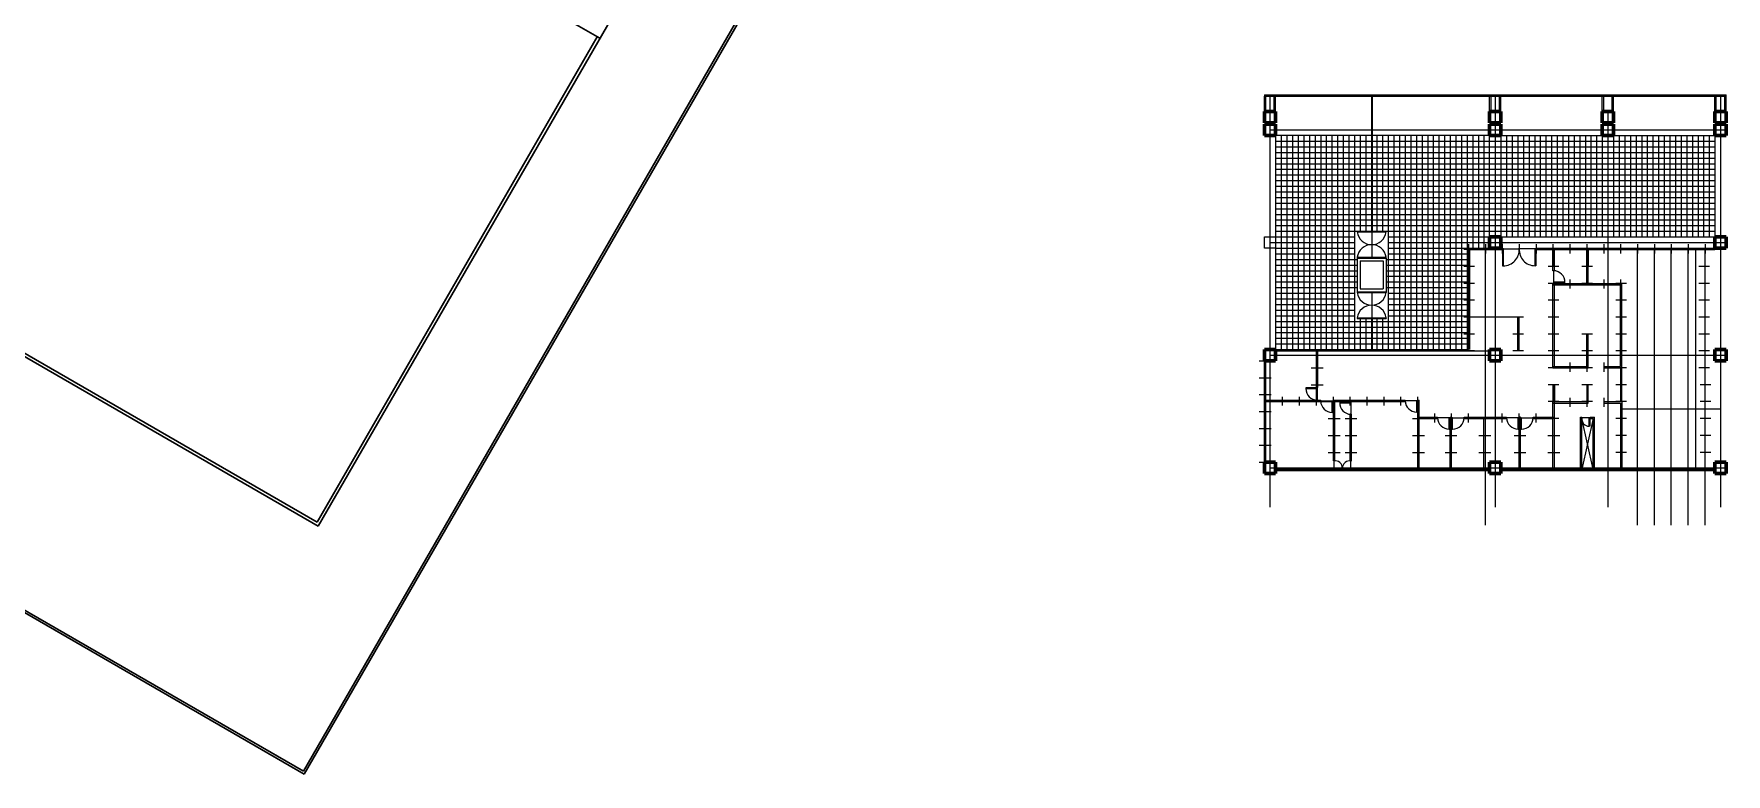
# Model space of a CAD drawing. Header units: millimetres. Extents: x 255 to 764, y 60 to 269.
# Drawn here: x 327.3 to 447.4, y 96 to 148.6 of the extents above; entities that cross this region are included whole.
import ezdxf

# ---------------------------------------------------------------- set-up
doc = ezdxf.new("R2010")
doc.units = ezdxf.units.MM
for name, color, linetype, lineweight in [('FACHADA 01', 6, 'Continuous', 60), ('FACHADA 04', 3, 'Continuous', 30), ('FACHADA 05', 2, 'Continuous', 20), ('mobiliario', 1, 'Continuous', 0), ('TEXTO 01', 3, 'Continuous', 30)]:
    doc.layers.add(name, color=color, linetype=linetype, lineweight=lineweight)

msp = doc.modelspace()

# ---------------------------------------------------------------- linework, layer by layer
for p, q in [((414.65, 144.288), (447.45, 144.288)), ((414.65, 144.288), (414.65, 144.188)), ((415.05, 144.288), (415.05, 114.998)), ((422.25, 144.288), (422.25, 134.588)), ((422.3, 144.288), (422.3, 134.588)), ((431.05, 144.288), (431.05, 114.998)), ((447.05, 144.288), (447.05, 114.998)), ((447.45, 144.188), (447.45, 144.288)), ((414.65, 144.188), (447.45, 144.188)), ((414.65, 143.088), (414.65, 144.188)), ((414.75, 143.088), (414.75, 144.188)), ((415.35, 143.088), (415.35, 144.188)), ((415.45, 143.088), (415.45, 144.188)), ((430.65, 143.088), (430.65, 144.188)), ((430.75, 143.088), (430.75, 144.188)), ((431.35, 143.088), (431.35, 144.188)), ((431.45, 143.088), (431.45, 144.188)), ((438.65, 143.088), (438.65, 144.188)), ((438.75, 143.088), (438.75, 144.188)), ((439.35, 143.088), (439.35, 144.188)), ((439.45, 143.088), (439.45, 144.188)), ((446.65, 143.088), (446.65, 144.188)), ((446.75, 143.088), (446.75, 144.188)), ((447.35, 143.088), (447.35, 144.188)), ((447.45, 143.088), (447.45, 144.188)), ((439.05, 142.988), (439.05, 114.998)), ((415.05, 141.788), (447.44, 141.788)), ((414.65, 134.188), (415.45, 134.188)), ((414.65, 134.188), (415.45, 134.188)), ((414.65, 133.388), (414.65, 134.188)), ((415.45, 134.188), (415.45, 133.388)), ((421.25, 134.588), (423.3, 134.588)), ((421.25, 134.588), (423.3, 134.588)), ((421.25, 134.588), (421.25, 134.538)), ((421.25, 134.538), (423.3, 134.538)), ((422.275, 134.538), (422.275, 132.738)), ((423.3, 134.588), (423.3, 134.538)), ((415.45, 133.388), (414.65, 133.388)), ((421.25, 132.738), (423.3, 132.738)), ((421.25, 132.738), (421.25, 132.688)), ((421.25, 132.713), (421.25, 130.288)), ((421.25, 132.688), (423.3, 132.688)), ((421.45, 132.488), (421.45, 130.488)), ((421.45, 132.488), (423.1, 132.488)), ((423.1, 132.488), (423.1, 130.488)), ((423.3, 132.688), (423.3, 132.738)), ((423.3, 132.688), (423.3, 130.288)), ((429.15, 126.188), (429.15, 133.388)), ((429.15, 133.388), (431.55, 133.388)), ((429.15, 133.288), (431.55, 133.288)), ((429.25, 126.188), (429.25, 133.288)), ((430.35, 113.721), (430.35, 133.288)), ((431.55, 133.288), (431.55, 133.388)), ((431.55, 133.338), (432.75, 133.338)), ((431.6, 133.338), (431.55, 133.338)), ((431.575, 133.338), (431.575, 132.138)), ((431.625, 133.338), (431.575, 133.338)), ((431.625, 132.138), (431.625, 133.338)), ((432.75, 133.288), (432.75, 133.388)), ((433.95, 133.338), (432.75, 133.338)), ((433.875, 133.338), (433.925, 133.338)), ((433.875, 132.138), (433.875, 133.338)), ((433.9, 133.338), (433.95, 133.338)), ((433.925, 133.338), (433.925, 132.138)), ((433.95, 133.288), (433.95, 133.388)), ((433.95, 133.388), (446.65, 133.388)), ((433.95, 133.288), (446.65, 133.288)), ((435.15, 133.288), (435.15, 132.088)), ((435.15, 131.788), (435.15, 133.288)), ((435.25, 132.188), (435.25, 133.288)), ((435.25, 131.788), (435.25, 133.288)), ((437.967, 133.288), (437.209, 133.288)), ((437.55, 132.188), (437.55, 133.288)), ((437.55, 130.788), (437.55, 133.288)), ((437.65, 133.288), (437.65, 132.088)), ((437.65, 130.788), (437.65, 133.288)), ((441.15, 113.721), (441.15, 133.288)), ((442.35, 113.721), (442.35, 133.288)), ((443.55, 113.721), (443.55, 133.288)), ((444.75, 113.721), (444.75, 133.288)), ((445.292, 117.688), (445.292, 133.288)), ((445.95, 113.721), (445.95, 133.288)), ((431.575, 132.138), (431.625, 132.138)), ((433.925, 132.138), (433.875, 132.138)), ((435.25, 131.788), (435.15, 131.788)), ((435.2, 130.888), (435.2, 131.788)), ((421.25, 130.288), (423.3, 130.288)), ((421.25, 130.288), (421.25, 130.238)), ((421.25, 130.238), (423.3, 130.238)), ((421.45, 130.488), (423.1, 130.488)), ((422.275, 130.238), (422.275, 128.438)), ((423.3, 130.288), (423.3, 130.238)), ((435.15, 124.888), (435.15, 130.888)), ((435.15, 130.888), (437.65, 130.888)), ((435.15, 124.888), (435.15, 130.888)), ((435.15, 130.888), (435.25, 130.888)), ((435.15, 130.888), (435.25, 130.888)), ((435.25, 130.888), (435.15, 130.888)), ((435.15, 130.788), (439.95, 130.788)), ((436, 130.963), (435.2, 130.963)), ((435.2, 130.963), (435.2, 130.913)), ((435.2, 130.963), (435.2, 130.913)), ((435.2, 130.938), (435.2, 130.888)), ((435.2, 130.938), (435.2, 130.888)), ((435.2, 130.913), (436, 130.913)), ((435.25, 124.888), (435.25, 130.888)), ((435.25, 124.988), (435.25, 130.788)), ((436, 130.913), (436, 130.963)), ((437.967, 130.888), (437.209, 130.888)), ((437.65, 130.788), (437.65, 130.888)), ((437.65, 130.888), (440.05, 130.888)), ((439.95, 124.988), (439.95, 130.888)), ((440.05, 122.488), (440.05, 130.888)), ((421.25, 128.438), (423.3, 128.438)), ((421.25, 128.438), (421.25, 128.388)), ((421.25, 128.388), (423.3, 128.388)), ((422.25, 128.388), (422.25, 126.188)), ((422.3, 128.388), (422.3, 126.188)), ((423.3, 128.438), (423.3, 128.388)), ((432.75, 128.488), (429.25, 128.488)), ((432.65, 126.088), (432.65, 128.488)), ((432.75, 126.088), (432.75, 128.488)), ((437.55, 124.888), (437.55, 127.288)), ((437.55, 127.288), (437.55, 124.988)), ((437.55, 127.288), (437.65, 127.288)), ((437.65, 124.888), (437.65, 127.288)), ((437.65, 124.888), (437.65, 127.288)), ((414.65, 118.188), (414.65, 125.388)), ((414.75, 118.188), (414.75, 125.388)), ((415.05, 125.788), (447.44, 125.788)), ((415.45, 126.088), (430.65, 126.088)), ((417.984, 126.088), (418.827, 126.088)), ((418.35, 122.488), (418.35, 126.088)), ((418.45, 123.488), (418.45, 126.088)), ((432.75, 126.088), (432.65, 126.088)), ((437.55, 125.265), (437.55, 124.616)), ((435.15, 124.988), (437.65, 124.988)), ((435.15, 124.888), (437.65, 124.888)), ((437.967, 124.888), (437.209, 124.888)), ((438.75, 124.988), (438.75, 124.888)), ((438.75, 124.988), (439.95, 124.988)), ((438.75, 124.888), (439.95, 124.888)), ((439.95, 124.888), (439.95, 122.488)), ((418.4, 123.463), (417.6, 123.463)), ((417.6, 123.463), (417.6, 123.413)), ((417.6, 123.413), (418.4, 123.413)), ((418.35, 123.488), (418.45, 123.488)), ((418.4, 123.438), (418.4, 123.488)), ((418.4, 123.413), (418.4, 123.463)), ((418.4, 123.413), (418.4, 122.588)), ((435.15, 123.688), (435.25, 123.688)), ((435.15, 123.688), (435.15, 122.488)), ((435.25, 121.388), (435.25, 123.688)), ((435.25, 123.688), (435.25, 122.488)), ((437.967, 123.688), (437.209, 123.688)), ((437.55, 123.688), (437.65, 123.688)), ((437.55, 123.688), (437.55, 122.488)), ((437.65, 122.388), (437.65, 123.688)), ((414.75, 122.588), (418.65, 122.588)), ((414.75, 122.488), (424.65, 122.488)), ((415.45, 122.488), (424.65, 122.488)), ((418.65, 122.488), (418.65, 122.588)), ((419.55, 122.528), (418.65, 122.528)), ((419.55, 122.528), (418.65, 122.528)), ((419.475, 122.528), (419.525, 122.528)), ((419.475, 122.528), (419.525, 122.528)), ((419.475, 121.728), (419.475, 122.528)), ((419.525, 121.728), (419.475, 121.728)), ((419.5, 122.528), (419.55, 122.528)), ((419.5, 122.528), (419.55, 122.528)), ((419.525, 122.528), (419.525, 121.728)), ((419.55, 118.288), (419.55, 122.588)), ((419.55, 122.488), (419.55, 122.588)), ((419.55, 122.588), (424.65, 122.588)), ((419.65, 118.288), (419.65, 122.588)), ((420.8, 122.463), (420, 122.463)), ((420, 122.463), (420, 122.413)), ((420, 122.413), (420.8, 122.413)), ((420.75, 122.488), (420.85, 122.488)), ((420.75, 118.288), (420.75, 121.588)), ((420.85, 121.588), (420.75, 121.588)), ((420.8, 122.438), (420.8, 122.488)), ((420.8, 122.488), (420.8, 121.588)), ((420.8, 122.413), (420.8, 122.463)), ((420.85, 118.288), (420.85, 121.588)), ((424.65, 122.488), (424.65, 122.588)), ((425.55, 122.538), (424.65, 122.538)), ((425.475, 121.738), (425.475, 122.538)), ((425.475, 122.538), (425.525, 122.538)), ((425.475, 122.538), (425.525, 122.538)), ((425.525, 121.738), (425.475, 121.738)), ((425.5, 122.538), (425.55, 122.538)), ((425.5, 122.538), (425.55, 122.538)), ((425.525, 122.538), (425.525, 121.738)), ((425.55, 117.688), (425.55, 122.588)), ((425.55, 122.588), (425.55, 122.488)), ((425.55, 122.588), (425.65, 122.588)), ((425.65, 117.688), (425.65, 122.588)), ((430.35, 121.015), (430.35, 121.64)), ((435.15, 121.015), (435.15, 122.488)), ((435.15, 122.488), (437.65, 122.488)), ((435.15, 122.388), (437.65, 122.388)), ((435.15, 121.015), (435.15, 121.64)), ((438.75, 122.488), (438.75, 122.388)), ((438.75, 122.488), (440.05, 122.488)), ((438.75, 122.388), (439.95, 122.388)), ((439.95, 122.388), (439.95, 117.688)), ((440.05, 122.488), (440.05, 117.688)), ((440.05, 121.982), (447.05, 121.982)), ((425.65, 121.388), (426.95, 121.388)), ((425.65, 121.288), (426.95, 121.288)), ((425.85, 121.288), (426.95, 121.288)), ((426.95, 121.288), (426.95, 121.388)), ((427.85, 121.338), (426.95, 121.338)), ((427.775, 120.538), (427.775, 121.338)), ((427.775, 121.338), (427.825, 121.338)), ((427.775, 121.338), (427.825, 121.338)), ((427.825, 120.538), (427.775, 120.538)), ((427.8, 121.338), (427.85, 121.338)), ((427.8, 121.338), (427.85, 121.338)), ((427.825, 121.338), (427.825, 120.538)), ((427.85, 121.288), (427.85, 121.388)), ((427.85, 121.388), (427.85, 121.288)), ((427.85, 121.388), (427.85, 121.288)), ((427.85, 121.388), (427.95, 121.388)), ((427.85, 117.688), (427.85, 121.288)), ((427.95, 121.288), (427.95, 121.388)), ((427.95, 121.388), (427.95, 121.288)), ((427.95, 121.388), (427.95, 121.288)), ((427.95, 121.338), (428.85, 121.338)), ((428, 121.338), (427.95, 121.338)), ((428, 121.338), (427.95, 121.338)), ((427.95, 117.688), (427.95, 121.288)), ((427.975, 121.338), (427.975, 120.538)), ((428.025, 121.338), (427.975, 121.338)), ((428.025, 121.338), (427.975, 121.338)), ((427.975, 120.538), (428.025, 120.538)), ((428.025, 120.538), (428.025, 121.338)), ((428.85, 121.288), (428.85, 121.388)), ((428.85, 121.388), (431.85, 121.388)), ((428.85, 121.288), (431.85, 121.288)), ((428.85, 121.288), (430.65, 121.288)), ((430.25, 117.688), (430.25, 121.288)), ((430.35, 117.688), (430.35, 121.288)), ((431.85, 121.288), (431.85, 121.388)), ((432.75, 121.338), (431.85, 121.338)), ((432.675, 120.538), (432.675, 121.338)), ((432.675, 121.338), (432.725, 121.338)), ((432.675, 121.338), (432.725, 121.338)), ((432.725, 120.538), (432.675, 120.538)), ((432.7, 121.338), (432.75, 121.338)), ((432.7, 121.338), (432.75, 121.338)), ((432.725, 121.338), (432.725, 120.538)), ((432.85, 121.388), (432.75, 121.388)), ((432.75, 117.688), (432.75, 121.288)), ((432.85, 121.288), (432.85, 121.388)), ((432.85, 121.388), (432.85, 121.288)), ((432.85, 121.388), (432.85, 121.288)), ((432.85, 121.288), (432.85, 121.388)), ((432.85, 121.338), (433.75, 121.338)), ((432.85, 117.688), (432.85, 121.288)), ((432.875, 121.338), (432.875, 120.538)), ((432.875, 120.538), (432.925, 120.538)), ((432.925, 120.538), (432.925, 121.338)), ((433.75, 121.288), (433.75, 121.388)), ((433.75, 121.388), (435.25, 121.388)), ((433.75, 121.288), (435.15, 121.288)), ((435.15, 117.688), (435.15, 121.288)), ((435.25, 117.688), (435.25, 121.388)), ((437.1, 117.688), (437.1, 121.388)), ((437.1, 121.388), (437.2, 121.388)), ((437.2, 117.688), (437.2, 121.388)), ((437.8, 121.338), (437.2, 121.338)), ((438, 121.288), (437.2, 117.688)), ((438, 117.688), (437.2, 121.288)), ((437.725, 120.738), (437.725, 121.338)), ((437.775, 120.738), (437.725, 120.738)), ((437.775, 120.738), (437.725, 120.738)), ((437.775, 121.338), (437.775, 120.738)), ((437.8, 121.288), (437.8, 121.388)), ((437.8, 121.388), (438.1, 121.388)), ((437.8, 121.288), (437.8, 121.388)), ((437.8, 121.288), (438, 121.288)), ((438, 117.688), (438, 121.288)), ((438.1, 117.688), (438.1, 121.388)), ((419.55, 118.888), (419.65, 118.888)), ((419.65, 118.288), (419.55, 118.288)), ((419.6, 117.688), (419.6, 118.288)), ((419.6, 117.688), (419.6, 118.288)), ((420.75, 118.888), (420.85, 118.888)), ((420.75, 118.288), (420.85, 118.288)), ((420.8, 117.688), (420.8, 118.288)), ((415.05, 117.788), (447.44, 117.788)), ((415.45, 117.688), (430.65, 117.688)), ((415.45, 117.588), (430.65, 117.588)), ((419.55, 117.688), (419.65, 117.688)), ((419.55, 117.688), (419.65, 117.688)), ((419.6, 117.763), (419.6, 117.713)), ((420.2, 117.763), (419.6, 117.763)), ((419.6, 117.763), (419.6, 117.713)), ((419.6, 117.738), (419.6, 117.688)), ((419.6, 117.738), (419.6, 117.688)), ((419.6, 117.713), (420.2, 117.713)), ((420.2, 117.713), (420.2, 117.763)), ((420.2, 117.763), (420.8, 117.763)), ((420.2, 117.713), (420.2, 117.763)), ((420.8, 117.713), (420.2, 117.713)), ((420.85, 117.688), (420.75, 117.688)), ((420.8, 117.763), (420.8, 117.713)), ((420.8, 117.738), (420.8, 117.688)), ((431.45, 117.688), (435.25, 117.688)), ((431.45, 117.588), (446.65, 117.588)), ((435.25, 117.688), (437.2, 117.688)), ((437.2, 117.688), (438.1, 117.688)), ((438.1, 117.688), (440.05, 117.688)), ((440.05, 117.688), (446.65, 117.688))]:
    msp.add_line(p, q)
for centre, radius, start, end in [((422.275, 134.672), 1.034, 187.43058, 352.56942), ((422.275, 132.604), 1.034, 7.43058, 172.56942), ((431.625, 133.265), 1.127, 270, 3.69522), ((433.875, 133.262), 1.123, 176.09304, 270), ((435.174, 130.963), 0.825, 360, 88.23719), ((422.275, 130.372), 1.034, 187.43058, 352.56942), ((422.275, 128.304), 1.034, 7.43058, 172.56942), ((418.425, 123.413), 0.825, 180, 268.23719), ((419.475, 122.553), 0.825, 181.76281, 270), ((420.825, 122.413), 0.825, 180, 268.23719), ((425.475, 122.563), 0.825, 181.76281, 270), ((427.775, 121.363), 0.825, 181.76281, 270), ((428.025, 121.363), 0.825, 270, 358.23719), ((432.675, 121.363), 0.825, 181.76281, 270), ((432.925, 121.363), 0.825, 270, 358.23719), ((437.725, 121.268), 0.53, 172.37185, 270), ((419.67, 117.763), 0.53, 360, 97.62815), ((420.729, 117.763), 0.53, 82.37185, 180)]:
    msp.add_arc(centre, radius, start, end)
at = {"layer": 'FACHADA 01'}
for p, q in [((414.65, 143.088), (415.45, 143.088)), ((414.65, 142.288), (414.65, 143.088)), ((415.45, 143.088), (415.45, 142.288)), ((430.65, 142.288), (430.65, 143.088)), ((430.65, 143.088), (431.45, 143.088)), ((431.45, 143.088), (431.45, 142.288)), ((438.65, 142.288), (438.65, 143.088)), ((438.65, 143.088), (439.45, 143.088)), ((439.45, 143.088), (439.45, 142.288)), ((446.65, 142.288), (446.65, 143.088)), ((446.65, 143.088), (447.45, 143.088)), ((447.45, 143.088), (447.45, 142.288)), ((414.65, 142.288), (415.45, 142.288)), ((414.65, 141.388), (414.65, 142.188)), ((414.65, 142.188), (415.45, 142.188)), ((414.65, 142.188), (415.45, 142.188)), ((414.65, 142.188), (415.45, 142.188)), ((415.45, 142.188), (415.45, 141.388)), ((430.65, 142.288), (431.45, 142.288)), ((430.65, 141.388), (430.65, 142.188)), ((430.65, 142.188), (431.45, 142.188)), ((430.65, 142.188), (431.45, 142.188)), ((430.65, 142.188), (431.45, 142.188)), ((431.45, 142.188), (431.45, 141.388)), ((438.65, 142.288), (439.45, 142.288)), ((438.65, 141.388), (438.65, 142.188)), ((438.65, 142.188), (439.45, 142.188)), ((438.65, 142.188), (439.45, 142.188)), ((438.65, 142.188), (439.45, 142.188)), ((439.45, 142.188), (439.45, 141.388)), ((446.65, 142.288), (447.45, 142.288)), ((446.65, 141.388), (446.65, 142.188)), ((446.65, 142.188), (447.45, 142.188)), ((446.65, 142.188), (447.45, 142.188)), ((446.65, 142.188), (447.45, 142.188)), ((447.45, 142.188), (447.45, 141.388)), ((415.45, 141.388), (414.65, 141.388)), ((431.45, 141.388), (430.65, 141.388)), ((439.45, 141.388), (438.65, 141.388)), ((447.45, 141.388), (446.65, 141.388)), ((430.65, 133.388), (430.65, 134.188)), ((430.65, 134.188), (431.45, 134.188)), ((430.65, 134.188), (431.45, 134.188)), ((431.45, 134.188), (431.45, 133.388)), ((431.45, 134.188), (431.45, 134.188)), ((446.65, 133.388), (446.65, 134.188)), ((446.65, 134.188), (447.45, 134.188)), ((446.65, 134.188), (447.45, 134.188)), ((447.45, 134.188), (447.45, 133.388)), ((431.45, 133.388), (430.65, 133.388)), ((447.45, 133.388), (446.65, 133.388)), ((414.65, 125.388), (414.65, 126.188)), ((414.65, 126.188), (415.45, 126.188)), ((414.65, 126.188), (415.45, 126.188)), ((415.45, 125.388), (414.65, 125.388)), ((415.45, 126.188), (415.45, 125.388)), ((430.65, 125.388), (430.65, 126.188)), ((430.65, 126.188), (431.45, 126.188)), ((430.65, 126.188), (431.45, 126.188)), ((431.45, 125.388), (430.65, 125.388)), ((431.45, 126.188), (431.45, 125.388)), ((446.65, 125.388), (446.65, 126.188)), ((446.65, 126.188), (447.45, 126.188)), ((446.65, 126.188), (447.45, 126.188)), ((447.45, 125.388), (446.65, 125.388)), ((447.45, 126.188), (447.45, 125.388)), ((414.65, 117.388), (414.65, 118.188)), ((414.65, 118.188), (415.45, 118.188)), ((414.65, 118.188), (415.45, 118.188)), ((415.45, 118.188), (415.45, 117.388)), ((430.65, 117.388), (430.65, 118.188)), ((430.65, 118.188), (431.45, 118.188)), ((430.65, 118.188), (431.45, 118.188)), ((431.45, 118.188), (431.45, 117.388)), ((446.65, 117.388), (446.65, 118.188)), ((446.65, 118.188), (447.45, 118.188)), ((446.65, 118.188), (447.45, 118.188)), ((447.45, 118.188), (447.45, 117.388)), ((415.45, 117.388), (414.65, 117.388)), ((431.45, 117.388), (430.65, 117.388)), ((447.45, 117.388), (446.65, 117.388))]:
    msp.add_line(p, q, dxfattribs=at)
at = {"layer": 'FACHADA 04', "linetype": 'Continuous', "lineweight": 30, "ltscale": 0.2}
msp.add_line((347.445, 113.649), (387.695, 183.364), dxfattribs=at)
at = {"layer": 'FACHADA 04'}
for p, q in [((346.4, 96.239), (392.752, 176.524)), ((346.455, 96.034), (392.902, 176.484)), ((360.516, 152.29), (367.445, 148.29)), ((347.371, 113.923), (367.271, 148.39)), ((318.701, 130.244), (347.445, 113.649)), ((318.974, 130.318), (347.371, 113.923))]:
    msp.add_line(p, q, dxfattribs=at)
at = {"layer": 'FACHADA 05'}
for p, q in [((429.15, 133.665), (429.15, 133.016)), ((430.35, 133.665), (430.35, 133.016)), ((431.55, 133.665), (431.55, 133.016)), ((432.75, 133.665), (432.75, 133.016)), ((433.95, 133.665), (433.95, 133.016)), ((435.15, 133.665), (435.15, 133.016)), ((436.35, 133.665), (436.35, 133.016)), ((437.55, 133.665), (437.55, 133.016)), ((438.75, 133.665), (438.75, 133.016)), ((439.95, 133.665), (439.95, 133.016)), ((441.15, 133.665), (441.15, 133.016)), ((442.35, 133.665), (442.35, 133.016)), ((443.55, 133.665), (443.55, 133.016)), ((444.75, 133.665), (444.75, 133.016)), ((445.95, 133.665), (445.95, 133.016)), ((429.567, 133.288), (428.809, 133.288)), ((429.567, 132.088), (428.809, 132.088)), ((435.567, 132.088), (434.809, 132.088)), ((436.35, 131.165), (436.35, 130.516)), ((437.967, 132.088), (437.209, 132.088)), ((438.75, 131.165), (438.75, 130.516)), ((439.95, 131.165), (439.95, 130.516)), ((446.267, 132.088), (445.509, 132.088)), ((429.567, 130.888), (428.809, 130.888)), ((435.567, 130.888), (434.809, 130.888)), ((440.367, 130.888), (439.609, 130.888)), ((446.267, 130.888), (445.509, 130.888)), ((429.567, 129.688), (428.809, 129.688)), ((435.567, 129.688), (434.809, 129.688)), ((440.367, 129.688), (439.609, 129.688)), ((446.267, 129.688), (445.509, 129.688)), ((429.567, 128.488), (428.809, 128.488)), ((433.067, 128.488), (432.309, 128.488)), ((435.567, 128.488), (434.809, 128.488)), ((440.367, 128.488), (439.609, 128.488)), ((446.267, 128.488), (445.509, 128.488)), ((429.567, 127.288), (428.809, 127.288)), ((433.067, 127.288), (432.309, 127.288)), ((435.567, 127.288), (434.809, 127.288)), ((437.967, 127.288), (437.209, 127.288)), ((440.367, 127.288), (439.609, 127.288)), ((446.267, 127.288), (445.509, 127.288)), ((414.284, 125.388), (415.127, 125.388)), ((429.567, 126.088), (428.809, 126.088)), ((433.067, 126.088), (432.309, 126.088)), ((435.567, 126.088), (434.809, 126.088)), ((436.35, 125.265), (436.35, 124.616)), ((437.967, 126.088), (437.209, 126.088)), ((438.75, 125.265), (438.75, 124.616)), ((440.367, 126.088), (439.609, 126.088)), ((446.267, 126.088), (445.509, 126.088)), ((414.284, 124.188), (415.127, 124.188)), ((417.984, 124.888), (418.827, 124.888)), ((435.567, 124.888), (434.809, 124.888)), ((440.367, 124.888), (439.609, 124.888)), ((446.267, 124.888), (445.509, 124.888)), ((414.284, 122.988), (415.127, 122.988)), ((415.95, 122.215), (415.95, 122.84)), ((417.15, 122.215), (417.15, 122.84)), ((417.984, 123.688), (418.827, 123.688)), ((418.35, 122.215), (418.35, 122.84)), ((419.55, 122.215), (419.55, 122.84)), ((420.75, 122.215), (420.75, 122.84)), ((421.95, 122.215), (421.95, 122.84)), ((423.15, 122.215), (423.15, 122.84)), ((424.35, 122.215), (424.35, 122.84)), ((425.55, 122.215), (425.55, 122.84)), ((435.567, 123.688), (434.809, 123.688)), ((436.35, 122.765), (436.35, 122.116)), ((437.55, 122.765), (437.55, 122.116)), ((438.75, 122.765), (438.75, 122.116)), ((440.367, 123.688), (439.609, 123.688)), ((446.367, 123.688), (445.609, 123.688)), ((414.284, 121.788), (415.127, 121.788)), ((426.75, 121.015), (426.75, 121.64)), ((427.95, 121.015), (427.95, 121.64)), ((429.15, 121.015), (429.15, 121.64)), ((431.55, 121.015), (431.55, 121.64)), ((432.75, 121.015), (432.75, 121.64)), ((433.95, 121.015), (433.95, 121.64)), ((435.567, 122.488), (434.809, 122.488)), ((437.967, 122.488), (437.209, 122.488)), ((440.367, 122.488), (439.609, 122.488)), ((446.367, 122.488), (445.609, 122.488)), ((414.284, 120.588), (415.127, 120.588)), ((419.184, 121.288), (420.027, 121.288)), ((420.384, 121.288), (421.227, 121.288)), ((425.184, 121.288), (426.027, 121.288)), ((435.567, 121.288), (434.809, 121.288)), ((440.367, 121.288), (439.609, 121.288)), ((446.367, 121.288), (445.609, 121.288)), ((414.284, 119.388), (415.127, 119.388)), ((419.184, 120.088), (420.027, 120.088)), ((420.384, 120.088), (421.227, 120.088)), ((425.184, 120.088), (426.027, 120.088)), ((427.484, 120.088), (428.327, 120.088)), ((429.884, 120.088), (430.727, 120.088)), ((432.384, 120.088), (433.227, 120.088)), ((434.784, 120.088), (435.627, 120.088)), ((440.367, 120.088), (439.609, 120.088)), ((446.367, 120.088), (445.609, 120.088)), ((414.284, 118.188), (415.127, 118.188)), ((419.184, 118.888), (420.027, 118.888)), ((420.384, 118.888), (421.227, 118.888)), ((425.184, 118.888), (426.027, 118.888)), ((427.484, 118.888), (428.327, 118.888)), ((429.884, 118.888), (430.727, 118.888)), ((432.384, 118.888), (433.227, 118.888)), ((434.784, 118.888), (435.627, 118.888)), ((440.367, 118.888), (439.609, 118.888)), ((446.367, 118.888), (445.609, 118.888))]:
    msp.add_line(p, q, dxfattribs=at)
at = {"layer": 'mobiliario'}
for p, q in [((430.65, 141.388), (415.45, 141.388)), ((415.45, 141.388), (415.45, 134.188)), ((415.45, 141.388), (415.45, 134.188)), ((415.45, 140.988), (430.65, 140.988)), ((415.85, 141.388), (415.85, 126.188)), ((416.25, 141.388), (416.25, 126.188)), ((416.65, 141.388), (416.65, 126.188)), ((417.05, 141.388), (417.05, 126.188)), ((417.45, 141.388), (417.45, 126.188)), ((417.85, 141.388), (417.85, 126.188)), ((418.25, 141.388), (418.25, 126.188)), ((418.65, 141.388), (418.65, 126.188)), ((419.05, 141.388), (419.05, 126.188)), ((419.45, 141.388), (419.45, 126.188)), ((419.85, 141.388), (419.85, 126.188)), ((420.25, 141.388), (420.25, 126.188)), ((420.65, 141.388), (420.65, 126.188)), ((421.05, 141.388), (421.05, 126.188)), ((421.45, 141.388), (421.45, 134.588)), ((421.85, 141.388), (421.85, 134.588)), ((422.65, 141.388), (422.65, 134.588)), ((423.05, 141.388), (423.05, 134.588)), ((423.45, 141.388), (423.45, 126.188)), ((423.85, 141.388), (423.85, 126.188)), ((424.25, 141.388), (424.25, 126.188)), ((424.65, 141.388), (424.65, 126.188)), ((425.05, 141.388), (425.05, 126.188)), ((425.45, 141.388), (425.45, 126.188)), ((425.85, 141.388), (425.85, 126.188)), ((426.25, 141.388), (426.25, 126.188)), ((426.65, 141.388), (426.65, 126.188)), ((427.05, 141.388), (427.05, 126.188)), ((427.45, 141.388), (427.45, 126.188)), ((427.85, 141.388), (427.85, 126.188)), ((428.25, 141.388), (428.25, 126.188)), ((428.65, 141.388), (428.65, 126.188)), ((429.05, 141.388), (429.05, 126.188)), ((429.45, 141.388), (429.45, 133.288)), ((429.85, 141.388), (429.85, 133.288)), ((430.25, 141.388), (430.25, 133.288)), ((430.65, 134.188), (430.65, 141.388)), ((430.65, 140.988), (446.65, 140.988)), ((431.45, 141.388), (431.45, 134.188)), ((431.45, 141.388), (438.65, 141.388)), ((431.85, 141.388), (431.85, 134.188)), ((432.25, 141.388), (432.25, 134.188)), ((432.65, 141.388), (432.65, 134.188)), ((433.05, 141.388), (433.05, 134.188)), ((433.45, 141.388), (433.45, 134.188)), ((433.85, 141.388), (433.85, 134.188)), ((434.25, 141.388), (434.25, 134.188)), ((434.65, 141.388), (434.65, 134.188)), ((435.05, 141.388), (435.05, 134.188)), ((435.45, 141.388), (435.45, 134.188)), ((435.85, 141.388), (435.85, 134.188)), ((436.25, 141.388), (436.25, 134.188)), ((436.65, 141.388), (436.65, 134.188)), ((437.05, 141.388), (437.05, 134.188)), ((437.45, 141.388), (437.45, 134.188)), ((437.85, 141.388), (437.85, 134.188)), ((438.25, 141.388), (438.25, 134.188)), ((438.65, 141.388), (438.65, 134.188)), ((439.05, 141.388), (439.05, 134.188)), ((439.45, 141.388), (439.45, 134.188)), ((439.45, 141.388), (446.65, 141.388)), ((439.85, 141.388), (439.85, 134.188)), ((440.25, 141.388), (440.25, 134.188)), ((440.65, 141.388), (440.65, 134.188)), ((441.05, 141.388), (441.05, 134.188)), ((441.45, 141.388), (441.45, 134.188)), ((441.85, 141.388), (441.85, 134.188)), ((442.25, 141.388), (442.25, 134.188)), ((442.65, 141.388), (442.65, 134.188)), ((443.05, 141.388), (443.05, 134.188)), ((443.45, 141.388), (443.45, 134.188)), ((443.85, 141.388), (443.85, 134.188)), ((444.25, 141.388), (444.25, 134.188)), ((444.65, 141.388), (444.65, 134.188)), ((445.05, 141.388), (445.05, 134.188)), ((445.45, 141.388), (445.45, 134.188)), ((445.85, 141.388), (445.85, 134.188)), ((446.25, 141.388), (446.25, 134.188)), ((446.65, 141.388), (446.65, 134.188)), ((415.45, 140.588), (430.65, 140.588)), ((415.45, 140.188), (430.65, 140.188)), ((415.45, 139.788), (430.65, 139.788)), ((430.65, 140.588), (446.65, 140.588)), ((430.65, 140.188), (446.65, 140.188)), ((430.65, 139.788), (446.65, 139.788)), ((415.45, 139.388), (430.65, 139.388)), ((415.45, 138.988), (430.65, 138.988)), ((415.45, 138.588), (430.65, 138.588)), ((430.65, 139.388), (446.65, 139.388)), ((430.65, 138.988), (446.65, 138.988)), ((430.65, 138.588), (446.65, 138.588)), ((415.45, 138.188), (430.65, 138.188)), ((415.45, 137.788), (430.65, 137.788)), ((415.45, 137.388), (430.65, 137.388)), ((430.65, 138.188), (446.65, 138.188)), ((430.65, 137.788), (446.65, 137.788)), ((430.65, 137.388), (446.65, 137.388)), ((415.45, 136.988), (430.65, 136.988)), ((415.45, 136.588), (430.65, 136.588)), ((415.45, 136.188), (430.65, 136.188)), ((430.65, 136.988), (446.65, 136.988)), ((430.65, 136.588), (446.65, 136.588)), ((430.65, 136.188), (446.65, 136.188)), ((415.45, 135.788), (430.65, 135.788)), ((415.45, 135.388), (430.65, 135.388)), ((415.45, 134.988), (430.65, 134.988)), ((430.65, 135.788), (446.65, 135.788)), ((430.65, 135.388), (446.65, 135.388)), ((430.65, 134.988), (446.65, 134.988)), ((415.05, 133.788), (421.05, 133.788)), ((415.45, 134.588), (430.65, 134.588)), ((415.45, 134.188), (421.05, 134.188)), ((415.45, 133.788), (421.05, 133.788)), ((423.45, 134.188), (430.65, 134.188)), ((423.45, 133.788), (430.65, 133.788)), ((423.45, 133.788), (447.44, 133.788)), ((430.65, 134.588), (446.65, 134.588)), ((431.45, 134.188), (446.65, 134.188)), ((415.45, 133.388), (421.05, 133.388)), ((415.45, 133.388), (415.45, 126.188)), ((415.45, 132.988), (421.05, 132.988)), ((415.45, 132.588), (421.25, 132.588)), ((423.3, 132.588), (429.15, 132.588)), ((423.45, 133.388), (430.65, 133.388)), ((423.45, 132.988), (429.15, 132.988)), ((415.45, 132.188), (421.25, 132.188)), ((415.45, 131.788), (421.25, 131.788)), ((415.45, 131.388), (421.25, 131.388)), ((423.3, 132.188), (429.15, 132.188)), ((423.3, 131.788), (429.15, 131.788)), ((423.3, 131.388), (429.15, 131.388)), ((415.45, 130.988), (421.25, 130.988)), ((415.45, 130.588), (421.25, 130.588)), ((415.45, 130.188), (421.05, 130.188)), ((423.3, 130.988), (429.15, 130.988)), ((423.3, 130.588), (429.15, 130.588)), ((423.45, 130.188), (429.15, 130.188)), ((415.45, 129.788), (421.05, 129.788)), ((415.45, 129.388), (421.05, 129.388)), ((415.45, 128.988), (421.05, 128.988)), ((423.45, 129.788), (429.15, 129.788)), ((423.45, 129.388), (429.15, 129.388)), ((423.45, 128.988), (429.15, 128.988)), ((415.45, 128.588), (421.05, 128.588)), ((415.45, 128.188), (429.15, 128.188)), ((415.45, 127.788), (429.15, 127.788)), ((421.45, 128.388), (421.45, 126.188)), ((421.85, 128.388), (421.85, 126.188)), ((422.65, 128.388), (422.65, 126.188)), ((423.05, 128.388), (423.05, 126.188)), ((423.45, 128.588), (429.15, 128.588)), ((415.45, 127.388), (429.15, 127.388)), ((415.45, 126.988), (429.15, 126.988)), ((415.45, 126.588), (429.15, 126.588)), ((415.45, 126.188), (429.15, 126.188))]:
    msp.add_line(p, q, dxfattribs=at)
at = {"layer": 'mobiliario', "color": 0}
msp.add_line((422.25, 141.388), (422.25, 134.588), dxfattribs=at)
at = {"layer": 'TEXTO 01'}
for p, q in [((289.229, 129.074), (346.455, 96.034)), ((289.269, 129.224), (346.4, 96.239))]:
    msp.add_line(p, q, dxfattribs=at)

doc.saveas('drawing.dxf')
